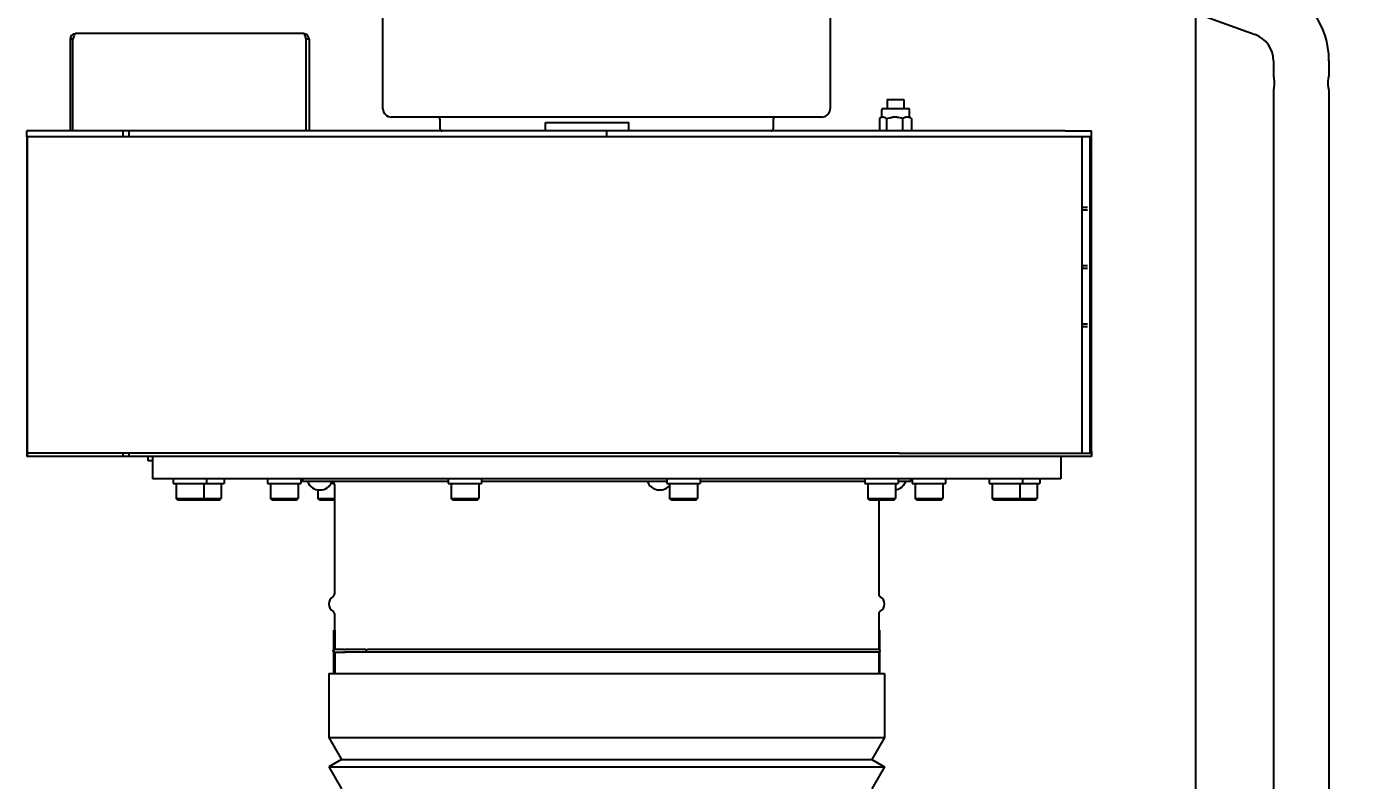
# Model space of a CAD drawing. Header units: millimetres. Extents: x 11802 to 19889, y -472 to 9054.
# Drawn here: x 13761.3 to 14244.5, y 146.8 to 417.9 of the extents above; entities that cross this region are included whole.
import ezdxf

# ---------------------------------------------------------------- set-up
doc = ezdxf.new("R2010")
doc.units = ezdxf.units.MM
doc.header["$LTSCALE"] = 307.34
doc.header["$PDMODE"] = 3
doc.header["$PDSIZE"] = 8
doc.layers.get('0').update_dxf_attribs({"linetype": 'CONTINUOUS'})
doc.layers.get('Defpoints').update_dxf_attribs({"linetype": 'CONTINUOUS'})
doc.layers.add('02___PRT_ALL_AXES', color=7, linetype='CONTINUOUS')
doc.styles.get("Standard").update_dxf_attribs({"font": 'calibri.ttf'})
doc.dimstyles.get("Standard").update_dxf_attribs({"dimtxt": 35, "dimasz": 35, "dimexe": 1.5, "dimexo": 1, "dimtad": 1, "dimdsep": 46, "dimtxsty": 'Standard', "dimblk": '_FILLED', "dimblk1": '_FILLED', "dimblk2": '_FILLED', "dimcen": 0.09, "dimazin": 2, "dimtol": 1, "dimtp": 0.01, "dimtm": 0.01, "dimtfac": 1, "dimtofl": 0, "dimtmove": 0, "dimatfit": 3, "dimldrblk": '_FILLED', "dimfxl": 1, "dimtolj": 1, "dimarcsym": 0})

# ---------------------------------------------------------------- blocks, each defined once
blk = doc.blocks.new('_FILLED')
at = {"color": 0, "linetype": 'ByBlock'}
blk.add_solid([(0, 0), (-1, 0.2143), (-1, -0.2143)], dxfattribs=at)
blk = doc.blocks.new('*D386')
at = {"color": 0, "linetype": 'Continuous', "lineweight": -2}
for p, q in [((15023.6, 779.67), (14180.61, 779.67)), ((14182.11, 729.67), (14182.11, 563.77)), ((14182.11, -34.77), (14182.11, 515.85)), ((14061.6, -84.77), (14183.61, -84.77))]:
    blk.add_line(p, q, dxfattribs=at)
at = {"layer": 'Defpoints', "color": 0}
for p in [(15024.6, 779.67), (14060.6, -84.77), (14182.11, -84.77)]:
    blk.add_point(p, dxfattribs=at)
at = {"color": 0, "linetype": 'ByBlock', "lineweight": -2, "xscale": 50, "yscale": 50, "zscale": 50}
for p, rotation in [((14182.11, 779.67), 90), ((14182.11, -84.77), 270)]:
    blk.add_blockref('_FILLED', p, dxfattribs=dict(at, rotation=rotation))
at = {"color": 0, "lineweight": 30, "insert": (14182.11, 563.14), "char_height": 35, "attachment_point": 2, "line_spacing_factor": 0.9}
blk.add_mtext('\\A1;\\A1;864', dxfattribs=at)

msp = doc.modelspace()

# ---------------------------------------------------------------- linework, layer by layer
at = {"linetype": 'Continuous'}
for p, q in [((14058.892, 467.66869), (14203.41208, 415.06766)), ((13889.492, 388.43098), (13889.492, 435.43098)), ((14050.492, 435.43098), (14050.492, 388.43098)), ((13777.87757, 413.43098), (13776.87757, 413.43098)), ((13776.87757, 413.43098), (13776.87757, 380.43098)), ((13777.8804, 380.43098), (13777.8804, 413.43098)), ((13860.87757, 415.43098), (13778.87757, 415.43098)), ((13861.87474, 380.43098), (13861.87474, 413.43098)), ((13862.87757, 413.43098), (13861.87757, 413.43098)), ((13862.87757, 413.43098), (13862.87757, 380.43098)), ((14209.99187, 405.67074), (14209.99187, 400.12924)), ((14229.99186, 405.67074), (14229.99186, 400.12924)), ((14070.99197, 391.73098), (14076.99197, 391.73098)), ((14070.99197, 391.73098), (14070.99197, 388.47718)), ((14076.99197, 391.73098), (14076.99197, 388.47718)), ((14209.99187, 395.21224), (14209.99187, -223.87076)), ((14229.99186, 395.21224), (14229.99186, -223.87076)), ((14069.00447, 385.49265), (14069.00447, 388.07718)), ((14069.57604, 388.47718), (14078.4079, 388.47718)), ((14078.97947, 385.49265), (14078.97947, 388.07718)), ((14047.492, 385.43098), (13892.492, 385.43098)), ((13909.992, 384.63098), (13909.992, 381.23098)), ((13948.00254, 383.43098), (13978.00254, 383.43098)), ((13948.00254, 380.43098), (13948.00254, 383.43098)), ((13978.00254, 380.43098), (13978.00254, 383.43098)), ((14029.992, 384.63098), (14029.992, 381.23098)), ((14068.41555, 385.03738), (14068.23063, 384.92338)), ((14068.23063, 384.92338), (14068.23063, 380.43098)), ((14069.00447, 385.49265), (14068.97768, 385.39265)), ((14070.78696, 384.92338), (14070.78696, 380.43098)), ((14076.5483, 384.92338), (14076.5483, 380.43098)), ((14078.97947, 385.49265), (14079.00627, 385.39265)), ((14079.00627, 385.39265), (14079.07947, 385.31944)), ((14079.75331, 384.92338), (14079.75331, 380.43098)), ((14134.99197, 380.43098), (13761.30648, 380.43098)), ((13761.30648, 378.43098), (13761.30648, 263.23098)), ((13761.49319, 378.43098), (14074.72835, 378.43098)), ((13761.49319, 263.23098), (13761.49319, 378.43098)), ((13795.99197, 378.43098), (13795.99197, 380.43098)), ((13798.00981, 380.43098), (13798.00981, 378.43098)), ((13969.99197, 380.43098), (13969.99197, 378.43098)), ((14074.72835, 378.43098), (14143.99197, 378.43098)), ((14140.99197, 378.43098), (14140.99197, 264.43098)), ((14143.99197, 264.43098), (14143.99197, 378.43098)), ((14144.49197, 373.73247), (14144.49197, 376.93098)), ((14144.39221, 376.43098), (14143.93446, 376.43098)), ((14144.39197, 373.93034), (14144.39197, 376.43098)), ((14144.49197, 268.73204), (14144.49197, 373.13098)), ((14143.02542, 352.93098), (14140.99197, 352.93098)), ((14143.02542, 351.93098), (14140.99197, 351.93098)), ((14143.02542, 331.93098), (14140.99197, 331.93098)), ((14143.02542, 330.93098), (14140.99197, 330.93098)), ((14143.02542, 310.93098), (14140.99197, 310.93098)), ((14143.02542, 309.93098), (14140.99197, 309.93098)), ((14144.39197, 265.43098), (14144.39197, 267.93161)), ((14144.49197, 264.93098), (14144.49197, 268.13098)), ((14075.25344, 264.43098), (13795.99197, 264.43098)), ((13795.99197, 263.23098), (13795.99197, 264.43098)), ((14144.49197, 263.23098), (13795.99197, 263.23098)), ((13797.99197, 264.43098), (13797.99197, 263.23098)), ((13804.99197, 261.73098), (13804.99197, 263.23098)), ((13806.49197, 261.73098), (13804.99197, 261.73098)), ((13806.49197, 263.23098), (13806.49197, 255.23098)), ((14075.25344, 264.43098), (14144.358, 264.43098)), ((14133.49197, 263.23098), (14133.49197, 255.23098)), ((14143.93442, 265.43098), (14144.39191, 265.43098)), ((14133.49197, 255.23098), (13806.49197, 255.23098)), ((13814.02662, 255.23098), (13814.02662, 253.53098)), ((13814.02662, 253.53098), (13832.274, 253.53098)), ((13815.02662, 253.53098), (13815.02662, 248.13098)), ((13825.02662, 253.53098), (13825.02662, 248.13098)), ((13826.02662, 255.23098), (13826.02662, 253.53098)), ((13831.274, 253.53098), (13831.274, 248.13098)), ((13832.274, 255.23098), (13832.274, 253.53098)), ((13847.96233, 255.23098), (13847.96233, 253.53098)), ((13847.96233, 253.53098), (13859.96233, 253.53098)), ((13848.96233, 253.53098), (13848.96233, 248.13098)), ((13858.96233, 253.53098), (13858.96233, 248.13098)), ((13859.96233, 255.23098), (13859.96233, 253.53098)), ((13860.49197, 255.23098), (13860.49197, 254.23098)), ((13912.98809, 254.23098), (13860.49197, 254.23098)), ((13866.0305, 251.33749), (13866.0305, 248.13098)), ((13871.96597, 253.53098), (13870.73303, 253.53098)), ((13871.99197, 253.23098), (13871.99197, 213.69508)), ((13912.98809, 255.23098), (13912.98809, 253.53098)), ((13912.98809, 253.53098), (13924.98809, 253.53098)), ((13913.98809, 253.53098), (13913.98809, 248.13098)), ((13923.98809, 253.53098), (13923.98809, 248.13098)), ((13924.98809, 255.23098), (13924.98809, 253.53098)), ((13991.6803, 254.23098), (13924.98809, 254.23098)), ((13991.6803, 255.23098), (13991.6803, 253.53098)), ((13991.6803, 253.53098), (14003.6803, 253.53098)), ((13992.6803, 253.53098), (13992.6803, 248.13098)), ((14002.6803, 253.53098), (14002.6803, 248.13098)), ((14003.6803, 255.23098), (14003.6803, 253.53098)), ((14062.95345, 254.23098), (14003.6803, 254.23098)), ((14062.95344, 255.23098), (14062.95344, 253.53098)), ((14062.95345, 253.53098), (14074.95344, 253.53098)), ((14063.95344, 253.53098), (14063.95344, 248.13098)), ((14073.95344, 253.53098), (14073.95344, 248.13098)), ((14079.49197, 254.23098), (14074.95247, 254.23098)), ((14074.95344, 255.23098), (14074.95344, 253.53098)), ((14079.49197, 254.23098), (14079.49197, 255.23098)), ((14080.02161, 255.23098), (14080.02161, 253.53098)), ((14080.02161, 253.53098), (14092.02161, 253.53098)), ((14081.02161, 253.53098), (14081.02161, 248.13098)), ((14091.02161, 253.53098), (14091.02161, 248.13098)), ((14092.02161, 255.23098), (14092.02161, 253.53098)), ((14107.70994, 255.23098), (14107.70994, 253.53098)), ((14107.70994, 253.53098), (14125.95732, 253.53098)), ((14108.70994, 253.53098), (14108.70994, 248.13098)), ((14118.70994, 253.53098), (14118.70994, 248.13098)), ((14119.70994, 255.23098), (14119.70994, 253.53098)), ((14124.95732, 253.53098), (14124.95732, 248.13098)), ((14125.95732, 255.23098), (14125.95732, 253.53098)), ((13815.02662, 248.13098), (13825.02662, 248.13098)), ((13815.62662, 247.53098), (13815.02662, 248.13098)), ((13830.674, 247.53098), (13815.62662, 247.53098)), ((13824.42662, 247.53098), (13825.02662, 248.13098)), ((13825.046, 248.13098), (13831.274, 248.13098)), ((13830.674, 247.53098), (13831.274, 248.13098)), ((13848.96233, 248.13098), (13858.96233, 248.13098)), ((13849.56233, 247.53098), (13848.96233, 248.13098)), ((13858.36233, 247.53098), (13849.56233, 247.53098)), ((13858.36233, 247.53098), (13858.96233, 248.13098)), ((13866.0305, 248.13098), (13871.99197, 248.13098)), ((13866.6305, 247.53098), (13866.0305, 248.13098)), ((13871.99197, 247.53098), (13866.6305, 247.53098)), ((13913.98809, 248.13098), (13923.98809, 248.13098)), ((13914.58809, 247.53098), (13913.98809, 248.13098)), ((13923.38807, 247.53098), (13914.58812, 247.53098)), ((13923.38809, 247.53098), (13923.98809, 248.13098)), ((13992.6803, 248.13098), (14002.6803, 248.13098)), ((13993.2803, 247.53098), (13992.6803, 248.13098)), ((14002.0803, 247.53098), (13993.2803, 247.53098)), ((14002.0803, 247.53098), (14002.6803, 248.13098)), ((14063.95344, 248.13098), (14073.95344, 248.13098)), ((14064.55344, 247.53098), (14063.95344, 248.13098)), ((14073.35344, 247.53098), (14064.55345, 247.53098)), ((14067.99197, 247.53098), (14067.99197, 213.69508)), ((14073.35344, 247.53098), (14073.95344, 248.13098)), ((14081.02161, 248.13098), (14091.02161, 248.13098)), ((14081.62161, 247.53098), (14081.02161, 248.13098)), ((14090.42161, 247.53098), (14081.62161, 247.53098)), ((14090.42161, 247.53098), (14091.02161, 248.13098)), ((14108.70994, 248.13098), (14124.95732, 248.13098)), ((14109.30994, 247.53098), (14108.70994, 248.13098)), ((14124.35732, 247.53098), (14109.30994, 247.53098)), ((14118.10994, 247.53098), (14118.70994, 248.13098)), ((14124.35732, 247.53098), (14124.95732, 248.13098)), ((13871.99197, 206.76687), (13871.99197, 200.83098)), ((14067.99197, 206.76687), (14067.99197, 193.83098)), ((13872.21355, 200.83098), (13871.78164, 200.83098)), ((13871.78164, 193.63226), (13871.78164, 200.83098)), ((13872.21355, 200.83098), (13872.21355, 193.83098)), ((14068.2023, 200.83098), (14068.2023, 193.83098)), ((13875.3626, 193.83098), (13872.21355, 193.83098)), ((13875.38186, 193.63219), (13875.3626, 193.66042)), ((13883.32567, 193.83098), (13875.90235, 193.83098)), ((14067.99197, 193.83098), (13883.97141, 193.83098)), ((13871.78164, 185.23098), (13871.78164, 193.02969)), ((13872.21355, 192.83098), (13875.3626, 192.83098)), ((13872.21355, 192.83098), (13872.21355, 185.23098)), ((13875.3626, 193.00195), (13875.38186, 193.0297)), ((13883.32567, 192.83098), (13875.90235, 192.83098)), ((14067.99197, 192.83098), (13883.97141, 192.83098)), ((14067.99197, 192.83098), (14067.99197, 185.23098)), ((14068.2023, 192.83098), (14068.2023, 185.23098))]:
    msp.add_line(p, q, dxfattribs=at)
for p, q in [((13761.30648, 378.43098), (13761.30648, 380.43098)), ((14134.99197, 380.43098), (14144.49197, 380.43098)), ((14144.49197, 376.93098), (14144.49197, 380.43098)), ((13795.99197, 264.43098), (13761.30648, 264.43098)), ((13795.99197, 263.23098), (13761.30648, 263.23098)), ((14144.49197, 265.09143), (14144.49197, 263.23098))]:
    msp.add_line(p, q)
for points in [[(14069.50879, 385.49265), (14069.4249, 385.41406), (14069.3413, 385.39262)], [(14069.6763, 385.39262), (14069.59315, 385.41396), (14069.50879, 385.49265)], [(14073.66763, 385.49265), (14073.47881, 385.41408), (14073.29015, 385.39262)], [(14074.04515, 385.39262), (14073.85769, 385.41397), (14073.66763, 385.49265)], [(14078.15081, 385.49265), (14078.04648, 385.41419), (14077.94078, 385.39262)], [(14078.36079, 385.39262), (14078.25525, 385.41417), (14078.15081, 385.49265)]]:
    msp.add_lwpolyline(points, dxfattribs=at)
for centre, radius, start, end in [((14199.99188, 405.67074), 30, 0, 70.0000077), ((13778.87757, 413.43098), 2, 95.6219889, 180), ((13860.87757, 413.43098), 2, 0, 90), ((14199.99188, 405.67074), 10, 0, 70.0000077), ((13892.492, 388.43098), 3, 180, 270), ((14047.492, 388.43098), 3, 270, 0), ((14069.40447, 388.07718), 0.4, 90, 180), ((14078.57947, 388.07718), 0.4, 0, 90), ((13909.192, 384.63098), 0.8, 0, 90), ((14030.792, 384.63098), 0.8, 90, 180), ((14070.12466, 382.07966), 3.41584, 117.967235, 120.0227053), ((14078.00707, 381.98599), 3.39986, 73.5683751, 74.4260605), ((14077.97333, 381.87179), 3.51893, 72.5864885, 73.5675287), ((13910.792, 381.23098), 0.8, 180, 270.0002851), ((14029.192, 381.23098), 0.8, 269.9997149, 0), ((14143.99197, 373.43098), 0.5, 277.6147778, 90), ((14143.99197, 352.43098), 0.5, 270, 90), ((14143.99197, 331.43098), 0.5, 270, 90), ((14143.99197, 310.43098), 0.5, 270, 90), ((14143.99197, 268.43098), 0.5, 269.9999417, 82.3852222), ((14143.49197, 264.93098), 1, 330, 0), ((13866.73714, 255.95764), 4.72667, 201.426246, 338.573754), ((13870.99197, 253.23098), 1, 0, 81.873353), ((13989.05607, 255.95764), 4.72667, 201.426246, 316.180921), ((14073.2468, 255.95764), 4.72667, 278.6949398, 338.573754), ((13872.99197, 210.23098), 3, 120, 240), ((13870.99197, 213.69508), 1, 300, 0), ((14068.99197, 213.69508), 1, 180, 240), ((14066.99197, 210.23098), 3, 300, 60), ((13870.99197, 206.76687), 1, 0, 60), ((14068.99197, 206.76687), 1, 120, 180), ((13871.99197, 193.33098), 0.5, 115.764435, 239.541956), ((14067.99197, 193.33098), 0.5, 270, 90)]:
    msp.add_arc(centre, radius, start, end, dxfattribs=at)
for points in [[(13778.12959, 414.19605), (13778.04243, 413.94239), (13777.96154, 413.68662), (13777.8804, 413.43098)], [(14069.09281, 385.31944), (14068.89446, 385.27168), (14068.70298, 385.1922), (14068.52275, 385.09658)], [(14070.78696, 384.92338), (14070.52202, 385.09611), (14070.23225, 385.2454), (14069.92477, 385.31944)], [(14070.78696, 384.92338), (14071.42195, 385.10707), (14072.07281, 385.24921), (14072.73011, 385.31944)], [(14073.29015, 385.39262), (14073.10347, 385.36818), (14072.91731, 385.33944), (14072.73011, 385.31944)], [(14074.60515, 385.31944), (14074.41796, 385.33944), (14074.23181, 385.36818), (14074.04515, 385.39262)], [(14076.5483, 384.92338), (14075.9133, 385.10707), (14075.26244, 385.24921), (14074.60515, 385.31944)], [(14077.62927, 385.31944), (14077.25241, 385.24706), (14076.88876, 385.10043), (14076.5483, 384.92338)], [(14079.75331, 384.92338), (14079.52007, 385.04467), (14079.27728, 385.15079), (14079.02643, 385.22945)], [(14144.11263, 270.22885), (14144.29752, 270.08943), (14144.39138, 269.82655), (14144.39709, 269.59506)], [(14144.39709, 269.59506), (14144.40251, 269.37482), (14144.3199, 269.11997), (14144.14719, 268.98321)], [(13883.97141, 192.8301), (13883.77754, 192.8301), (13883.58707, 193.05528), (13883.40905, 192.97851)]]:
    msp.add_open_spline(points, degree=3, dxfattribs=at)
for points, knots in [([(13778.87757, 415.43098), (13778.70967, 415.43098), (13778.37405, 414.92117), (13778.23491, 414.50259), (13778.12959, 414.19605)], [0, 0, 0, 0, 0.341236203, 1, 1, 1, 1]), ([(13861.12676, 415.27886), (13861.0908, 415.32213), (13861.02014, 415.39462), (13860.92096, 415.43098), (13860.87757, 415.43098)], [0, 0, 0, 0, 0.564545285, 1, 1, 1, 1]), ([(13861.87474, 413.43098), (13861.81326, 413.62466), (13861.60374, 414.2502), (13861.42209, 414.92347), (13861.12676, 415.27886)], [0, 0, 0, 0, 0.305437236, 1, 1, 1, 1]), ([(14209.99187, 400.12924), (14209.92751, 400.12924), (14210.16908, 399.74362), (14210.10445, 399.37174), (14210.29144, 398.55176), (14210.29912, 397.67073), (14210.29143, 396.78972), (14210.10448, 395.96979), (14210.1691, 395.59791), (14209.92749, 395.21224), (14209.99187, 395.21224)], [0, 0, 0, 0, 0.038890441, 0.148185724, 0.309844099, 0.500009311, 0.690151042, 0.851791825, 0.96110197, 1, 1, 1, 1]), ([(14229.99186, 395.21224), (14229.92737, 395.21224), (14229.98402, 395.59738), (14229.77969, 395.96983), (14229.72588, 396.78957), (14229.65956, 397.67074), (14229.72588, 398.55189), (14229.77968, 399.37158), (14229.98402, 399.74404), (14229.92735, 400.12924), (14229.99186, 400.12924)], [0, 0, 0, 0, 0.038957233, 0.148274033, 0.309904347, 0.500008552, 0.690090569, 0.851704107, 0.961035374, 1, 1, 1, 1]), ([(14069.3413, 385.39262), (14069.29977, 385.38036), (14069.21757, 385.35394), (14069.13466, 385.32952), (14069.09281, 385.31944)], [0, 0, 0, 0, 0.501489655, 1, 1, 1, 1]), ([(14069.92477, 385.31944), (14069.88292, 385.32952), (14069.80003, 385.35394), (14069.71783, 385.38036), (14069.6763, 385.39262)], [0, 0, 0, 0, 0.498509515, 1, 1, 1, 1]), ([(14077.94078, 385.39262), (14077.88878, 385.38038), (14077.78546, 385.35389), (14077.68156, 385.32948), (14077.62927, 385.31944)], [0, 0, 0, 0, 0.500855558, 1, 1, 1, 1]), ([(14078.67234, 385.31944), (14078.62005, 385.32949), (14078.51614, 385.35389), (14078.4128, 385.38038), (14078.36079, 385.39262)], [0, 0, 0, 0, 0.499145165, 1, 1, 1, 1]), ([(14078.91987, 385.26102), (14078.87889, 385.27244), (14078.79677, 385.29365), (14078.71384, 385.31147), (14078.67234, 385.31944)], [0, 0, 0, 0, 0.50168028, 1, 1, 1, 1]), ([(14144.14719, 268.98321), (14144.13341, 268.9723), (14144.1047, 268.95182), (14144.07401, 268.93443), (14144.05823, 268.92657)], [0, 0, 0, 0, 0.499049943, 1, 1, 1, 1]), ([(13871.80392, 193.67864), (13871.82415, 193.69832), (13871.89169, 193.74146), (13871.96287, 193.77694), (13872.011, 193.79408)], [0, 0, 0, 0, 0.35579183, 1, 1, 1, 1]), ([(13872.011, 193.79408), (13872.04232, 193.80524), (13872.10891, 193.82385), (13872.17791, 193.83098), (13872.21355, 193.83098)], [0, 0, 0, 0, 0.482592905, 1, 1, 1, 1]), ([(13875.90235, 193.83092), (13875.80082, 193.82915), (13875.72162, 193.80923), (13875.46073, 193.64398), (13875.47013, 193.69278)], [0, 0, 0, 0, 0.671383405, 1, 1, 1, 1]), ([(13875.47013, 193.69278), (13875.47067, 193.69559), (13875.47284, 193.702), (13875.47575, 193.70806), (13875.47754, 193.71149)], [0, 0, 0, 0, 0.42500839, 1, 1, 1, 1]), ([(13883.33135, 193.69083), (13883.33036, 193.67633), (13883.33547, 193.64316), (13883.368, 193.63119), (13883.38272, 193.63103)], [0, 0, 0, 0, 0.496544231, 1, 1, 1, 1]), ([(13883.38272, 193.63103), (13883.40417, 193.63078), (13883.45478, 193.64638), (13883.50149, 193.66716), (13883.52878, 193.67986)], [0, 0, 0, 0, 0.41597144, 1, 1, 1, 1]), ([(13883.52878, 193.67986), (13883.56173, 193.6952), (13883.62965, 193.72838), (13883.69849, 193.75973), (13883.73484, 193.77452)], [0, 0, 0, 0, 0.480836867, 1, 1, 1, 1]), ([(13883.73484, 193.77452), (13883.77396, 193.79044), (13883.85076, 193.81797), (13883.93215, 193.83184), (13883.97141, 193.83184)], [0, 0, 0, 0, 0.518240051, 1, 1, 1, 1]), ([(13872.21355, 192.83098), (13872.106, 192.83098), (13872.0046, 192.81923), (13871.77143, 193.08024), (13871.78208, 193.02928)], [0, 0, 0, 0, 0.673826488, 1, 1, 1, 1]), ([(13875.38186, 193.0297), (13875.39505, 193.0297), (13875.42689, 193.00973), (13875.45459, 192.99035), (13875.47229, 192.97766)], [0, 0, 0, 0, 0.37720698, 1, 1, 1, 1]), ([(13875.47229, 192.97766), (13875.5164, 192.94603), (13875.60931, 192.88104), (13875.72241, 192.84423), (13875.78177, 192.84423)], [0, 0, 0, 0, 0.477644604, 1, 1, 1, 1]), ([(13875.78177, 192.84423), (13875.79763, 192.84423), (13875.83023, 192.84696), (13875.86184, 192.8555), (13875.87749, 192.86125)], [0, 0, 0, 0, 0.487464299, 1, 1, 1, 1]), ([(13883.40905, 192.97851), (13883.39742, 192.97349), (13883.37696, 192.95983), (13883.36622, 192.93729), (13883.36458, 192.92651)], [0, 0, 0, 0, 0.537455042, 1, 1, 1, 1])]:
    msp.add_open_spline(points, degree=3, knots=knots, dxfattribs=at)
at = {"layer": '02___PRT_ALL_AXES', "linetype": 'Continuous'}
for p, q in [((13869.99284, 185.23098), (14069.9911, 185.23098)), ((13869.99284, 185.23098), (13869.99284, 162.11939)), ((14069.9911, 185.23098), (14069.9911, 162.11939)), ((13869.99284, 162.11939), (14069.9911, 162.11939)), ((13869.99284, 162.11939), (13874.53685, 154.23523)), ((14069.9911, 162.11939), (14065.44709, 154.23523)), ((13874.53685, 154.23523), (13869.99284, 151.61631)), ((13869.99284, 151.61631), (14069.9911, 151.61631)), ((13869.99284, 151.61631), (13874.53685, 143.73215)), ((13874.53685, 154.23523), (14065.44709, 154.23523)), ((14065.44709, 154.23523), (14069.9911, 151.61631)), ((14069.9911, 151.61631), (14065.44709, 143.73215))]:
    msp.add_line(p, q, dxfattribs=at)

# ---------------------------------------------------------------- dimensions: what is measured, and where the dimension line sits
at = {"linetype": 'Continuous', "lineweight": 30}
dim = msp.add_linear_dim(base=(14182.11151, -84.76902), p1=(15024.60362, 779.67074), p2=(14060.60449, -84.76902), angle=270, text='\\A1;864', dimstyle='Standard', override={"dimasz": 50, "dimtad": 0, "dimtih": 1, "dimtoh": 1, "dimdec": 4, "dimzin": 0, "dimtxsty": 'Standard', "dimcen": 53.46, "dimadec": 0, "dimazin": 0, "dimtdec": 4, "dimtzin": 0}, dxfattribs=at)
dim.commit()
dim.dimension.update_dxf_attribs({"geometry": '*D386', "text_midpoint": (14182.11151, 539.81144), "dimtype": 160})

doc.saveas('drawing.dxf')
